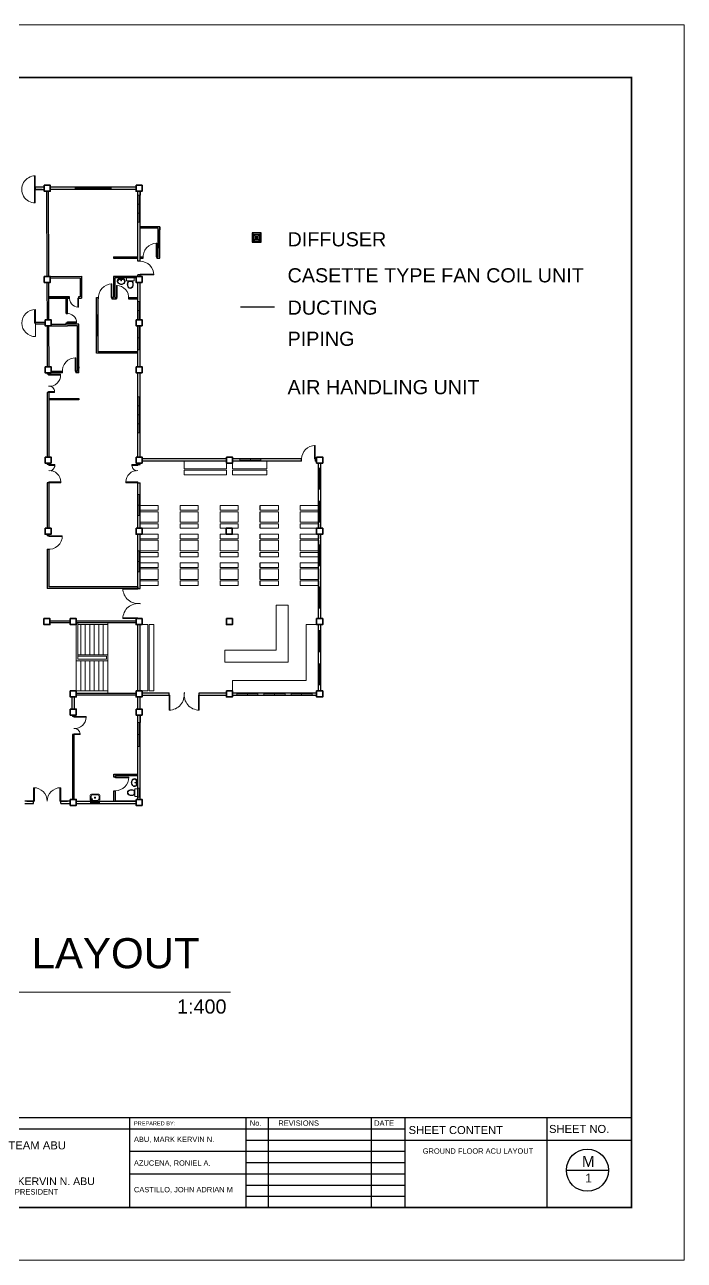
# Model space of a CAD drawing. Header units: millimetres. Extents: x 63005 to 126950, y 36019 to 74749.
# Drawn here: x 63195.1 to 63238.9, y 36840.8 to 36922.8 of the extents above; entities that cross this region are included whole.
import ezdxf

# ---------------------------------------------------------------- set-up
doc = ezdxf.new("R2010")
doc.units = ezdxf.units.MM
doc.header["$LTSCALE"] = 0.04
doc.layers.add('.1', color=1, linetype='Continuous', lineweight=5)
doc.layers.add('WALL', color=4, linetype='Continuous', lineweight=30)
for name, color, linetype in [('ahu line', 150, 'Continuous'), ('diffuser', 7, 'Continuous'), ('Legends', 7, 'Continuous'), ('SHEET', 3, 'Continuous'), ('text', 7, 'Continuous')]:
    doc.layers.add(name, color=color, linetype=linetype)
doc.layers.get('Legends').off()
doc.styles.add('arial', font='arial.ttf')
doc.styles.get("Standard").update_dxf_attribs({"font": 'arial.ttf', "width": 0.8})

# ---------------------------------------------------------------- blocks, each defined once
blk = doc.blocks.new('AC-S-12')
at = {"layer": 'diffuser', "color": 30}
for p, q in [((-0.15, 0.15), (0.15, -0.15)), ((0.15, 0.15), (-0.15, -0.15)), ((-0.15, 0.15), (-0.15, -0.15)), ((0.15, 0.15), (-0.15, 0.15)), ((-0.1, 0.1), (-0.1, -0.1)), ((0.1, 0.1), (-0.1, 0.1)), ((-0.05, 0.05), (-0.05, -0.05)), ((0.05, 0.05), (-0.05, 0.05)), ((0.05, -0.05), (0.05, 0.05)), ((0.1, -0.1), (0.1, 0.1)), ((0.15, -0.15), (0.15, 0.15)), ((-0.15, -0.15), (0.15, -0.15)), ((-0.1, -0.1), (0.1, -0.1)), ((-0.05, -0.05), (0.05, -0.05))]:
    blk.add_line(p, q, dxfattribs=at)
for points in [[(-0.358, 0.358, 0, 0.0447, 0), (-0.295, 0.295, 0, 0, 0), (-0.15, 0.15, 0, 0, 0)], [(0.358, 0.358, 0, 0.0447, 0), (0.295, 0.295, 0, 0, 0), (0.15, 0.15, 0, 0, 0)], [(-0.358, -0.358, 0, 0.0447, 0), (-0.295, -0.295, 0, 0, 0), (-0.15, -0.15, 0, 0, 0)], [(0.358, -0.358, 0, 0.0447, 0), (0.295, -0.295, 0, 0, 0), (0.15, -0.15, 0, 0, 0)]]:
    blk.add_lwpolyline(points, format="xyseb", dxfattribs=at)
blk = doc.blocks.new('fcu')
at = {"layer": 'diffuser', "xscale": 2.052644456280903, "yscale": 2.052644456280903, "zscale": 2.052644456280903}
blk.add_blockref('AC-S-12', (0, 0), dxfattribs=at)

msp = doc.modelspace()

# ---------------------------------------------------------------- linework, layer by layer
at = {"layer": '.1', "color": 0}
for p, q in [((63238.917, 36922.803), (63123.208, 36922.803)), ((63238.917, 36840.755), (63238.917, 36922.803)), ((63123.208, 36840.755), (63238.917, 36840.755))]:
    msp.add_line(p, q, dxfattribs=at)
at = {"color": 8, "lineweight": 13}
for p, q in [((63195.792, 36912.766), (63195.742, 36912.766)), ((63195.742, 36912.766), (63195.743, 36911.866)), ((63195.792, 36911.866), (63195.792, 36912.766)), ((63195.743, 36910.966), (63195.743, 36911.866)), ((63195.743, 36911.866), (63195.793, 36911.866)), ((63195.743, 36911.866), (63195.792, 36911.866)), ((63195.792, 36911.916), (63195.792, 36911.816)), ((63195.792, 36911.816), (63195.792, 36910.966)), ((63195.793, 36911.866), (63195.793, 36910.966)), ((63195.793, 36910.966), (63195.743, 36910.966)), ((63203.862, 36908.291), (63203.812, 36908.291)), ((63203.812, 36908.291), (63203.812, 36907.391)), ((63203.862, 36907.391), (63203.862, 36908.291)), ((63203.662, 36906.241), (63202.762, 36906.241)), ((63202.762, 36906.191), (63203.662, 36906.191)), ((63203.662, 36906.191), (63203.662, 36906.241)), ((63200.887, 36905.591), (63200.837, 36905.591)), ((63200.837, 36905.591), (63200.837, 36904.691)), ((63200.887, 36904.691), (63200.887, 36905.591)), ((63201.187, 36904.691), (63201.187, 36905.491)), ((63201.187, 36905.491), (63201.237, 36905.491)), ((63201.237, 36905.491), (63201.237, 36904.691)), ((63198.662, 36904.641), (63198.612, 36904.641)), ((63198.612, 36904.041), (63198.612, 36904.641)), ((63198.662, 36904.641), (63198.662, 36904.041)), ((63201.237, 36904.691), (63201.187, 36904.691)), ((63195.749, 36902.991), (63195.749, 36903.891)), ((63195.799, 36903.891), (63195.799, 36902.991)), ((63198.662, 36904.041), (63198.612, 36904.041)), ((63195.799, 36902.991), (63195.749, 36902.991)), ((63195.799, 36902.941), (63195.799, 36903.041)), ((63195.799, 36902.991), (63195.799, 36902.091)), ((63198.537, 36903.066), (63197.937, 36903.066)), ((63197.937, 36903.016), (63198.537, 36903.016)), ((63198.537, 36903.016), (63198.537, 36903.066)), ((63198.487, 36900.691), (63198.437, 36900.691)), ((63198.437, 36900.691), (63198.437, 36899.791)), ((63198.487, 36899.791), (63198.487, 36900.691)), ((63198.487, 36899.791), (63198.437, 36899.791)), ((63196.687, 36898.792), (63196.687, 36898.79)), ((63214.387, 36894.866), (63214.337, 36894.866)), ((63214.337, 36894.866), (63214.337, 36893.966)), ((63214.387, 36893.966), (63214.387, 36894.866)), ((63196.687, 36888.867), (63197.587, 36888.867)), ((63197.587, 36888.817), (63196.687, 36888.817)), ((63197.587, 36888.867), (63197.587, 36888.817)), ((63204.687, 36878.29), (63204.687, 36877.29)), ((63204.737, 36877.29), (63204.737, 36878.29)), ((63206.637, 36877.29), (63206.637, 36878.29)), ((63206.687, 36878.29), (63206.687, 36877.29)), ((63204.687, 36877.29), (63204.737, 36877.29)), ((63206.687, 36877.29), (63206.637, 36877.29)), ((63201.112, 36872.838), (63202.012, 36872.838)), ((63202.012, 36872.788), (63201.112, 36872.788)), ((63202.012, 36872.838), (63202.012, 36872.788)), ((63195.681, 36871.238), (63195.681, 36872.138)), ((63195.681, 36872.138), (63195.731, 36872.138)), ((63195.731, 36872.138), (63195.731, 36871.238)), ((63197.481, 36872.138), (63197.431, 36872.138)), ((63197.431, 36872.138), (63197.431, 36871.238)), ((63197.481, 36871.238), (63197.481, 36872.138)), ((63195.731, 36871.238), (63195.681, 36871.238)), ((63197.481, 36871.238), (63197.431, 36871.238))]:
    msp.add_line(p, q, dxfattribs=at)
at = {"color": 8, "lineweight": 25}
for p, q in [((63195.743, 36911.866), (63196.387, 36911.866)), ((63196.243, 36912.016), (63195.793, 36912.016)), ((63196.387, 36912.016), (63195.793, 36912.016)), ((63195.793, 36912.016), (63195.793, 36911.866)), ((63196.243, 36911.866), (63195.793, 36911.866)), ((63196.537, 36911.741), (63196.561, 36906.091)), ((63196.637, 36911.741), (63196.661, 36906.091)), ((63202.487, 36912.016), (63196.787, 36912.016)), ((63202.487, 36911.866), (63196.787, 36911.866)), ((63202.612, 36907.091), (63202.612, 36911.741)), ((63202.762, 36907.091), (63202.762, 36911.741)), ((63202.762, 36911.741), (63202.762, 36911.491)), ((63204.062, 36909.391), (63202.762, 36909.391)), ((63203.962, 36909.291), (63202.762, 36909.291)), ((63203.962, 36907.391), (63203.962, 36909.291)), ((63204.062, 36907.291), (63204.062, 36909.391)), ((63200.987, 36907.391), (63202.612, 36907.391)), ((63200.987, 36907.391), (63200.987, 36907.291)), ((63200.987, 36907.291), (63202.612, 36907.291)), ((63202.762, 36907.091), (63202.612, 36907.091)), ((63202.762, 36907.391), (63202.962, 36907.391)), ((63202.762, 36907.291), (63202.967, 36907.291)), ((63202.962, 36907.291), (63202.962, 36907.391)), ((63203.812, 36907.391), (63203.962, 36907.391)), ((63203.962, 36907.391), (63203.862, 36907.391)), ((63203.862, 36907.391), (63203.862, 36907.291)), ((63203.862, 36907.291), (63204.062, 36907.291)), ((63196.661, 36906.091), (63198.862, 36906.099)), ((63196.787, 36905.991), (63198.762, 36906)), ((63198.762, 36906), (63198.762, 36904.741)), ((63198.862, 36906.099), (63198.862, 36904.641)), ((63202.487, 36906.091), (63200.987, 36906.091)), ((63200.987, 36906.091), (63200.987, 36904.691)), ((63202.487, 36905.991), (63201.087, 36905.991)), ((63201.087, 36905.991), (63201.087, 36904.691)), ((63202.612, 36906.091), (63202.612, 36906.191)), ((63202.762, 36906.191), (63202.612, 36906.191)), ((63202.762, 36906.091), (63202.762, 36906.241)), ((63196.563, 36905.691), (63196.573, 36903.216)), ((63196.663, 36905.691), (63196.673, 36903.216)), ((63196.663, 36905.691), (63196.667, 36904.741)), ((63202.612, 36903.216), (63202.612, 36905.691)), ((63202.762, 36903.216), (63202.762, 36905.691)), ((63196.667, 36904.741), (63198.07, 36904.741)), ((63198.07, 36904.741), (63196.667, 36904.741)), ((63196.667, 36904.641), (63198.062, 36904.641)), ((63197.837, 36903.616), (63197.837, 36904.641)), ((63197.937, 36903.616), (63197.937, 36904.641)), ((63198.062, 36904.641), (63198.062, 36904.741)), ((63198.612, 36904.641), (63198.862, 36904.641)), ((63198.762, 36904.741), (63198.662, 36904.741)), ((63198.762, 36904.741), (63198.662, 36904.741)), ((63198.662, 36904.741), (63198.662, 36904.641)), ((63199.862, 36900.991), (63199.862, 36904.691)), ((63199.862, 36904.691), (63199.987, 36904.691)), ((63199.962, 36901.091), (63199.962, 36904.591)), ((63199.962, 36904.591), (63199.992, 36904.591)), ((63199.962, 36904.591), (63199.992, 36904.591)), ((63199.987, 36904.591), (63199.987, 36904.691)), ((63200.987, 36904.691), (63200.887, 36904.691)), ((63200.887, 36904.691), (63200.887, 36904.591)), ((63200.887, 36904.591), (63201.187, 36904.591)), ((63201.087, 36904.691), (63201.187, 36904.691)), ((63201.187, 36904.691), (63201.187, 36904.591)), ((63201.981, 36904.591), (63202.612, 36904.591)), ((63201.987, 36904.691), (63202.612, 36904.691)), ((63197.837, 36903.616), (63197.937, 36903.616)), ((63195.799, 36903.041), (63196.437, 36903.041)), ((63195.799, 36902.941), (63196.437, 36902.941)), ((63196.575, 36902.816), (63196.587, 36900.091)), ((63196.675, 36902.816), (63196.676, 36902.666)), ((63196.675, 36902.816), (63196.687, 36900.091)), ((63196.837, 36902.916), (63197.837, 36902.916)), ((63196.837, 36902.816), (63197.937, 36902.816)), ((63197.837, 36902.916), (63197.837, 36903.016)), ((63197.837, 36902.916), (63197.837, 36903.016)), ((63197.837, 36903.016), (63197.937, 36903.016)), ((63197.937, 36902.916), (63197.837, 36902.916)), ((63197.937, 36902.916), (63197.937, 36903.066)), ((63198.687, 36902.916), (63197.937, 36902.916)), ((63198.587, 36902.816), (63197.937, 36902.816)), ((63198.587, 36899.791), (63198.587, 36902.816)), ((63198.687, 36899.691), (63198.687, 36902.916)), ((63202.612, 36900.091), (63202.612, 36902.816)), ((63202.762, 36900.091), (63202.762, 36902.816)), ((63202.612, 36901.091), (63199.962, 36901.091)), ((63202.612, 36900.991), (63199.862, 36900.991)), ((63202.612, 36900.091), (63202.612, 36901.041)), ((63196.587, 36899.691), (63196.587, 36899.591)), ((63196.687, 36899.591), (63196.587, 36899.591)), ((63196.687, 36899.691), (63196.687, 36899.591)), ((63196.837, 36899.791), (63197.587, 36899.791)), ((63197.592, 36899.691), (63196.837, 36899.691)), ((63197.587, 36899.791), (63197.587, 36899.691)), ((63198.587, 36899.791), (63198.487, 36899.791)), ((63198.487, 36899.791), (63198.487, 36899.691)), ((63198.687, 36899.691), (63198.487, 36899.691)), ((63202.612, 36894.091), (63202.612, 36899.691)), ((63202.612, 36899.541), (63202.612, 36899.691)), ((63202.762, 36894.091), (63202.762, 36899.691)), ((63202.762, 36899.591), (63202.762, 36899.691)), ((63196.587, 36898.391), (63196.587, 36894.091)), ((63196.687, 36898.391), (63196.587, 36898.391)), ((63196.687, 36898.391), (63196.687, 36894.091)), ((63196.687, 36897.991), (63198.687, 36897.991)), ((63198.687, 36897.891), (63196.687, 36897.891)), ((63198.687, 36897.991), (63198.687, 36897.891)), ((63196.587, 36893.691), (63196.587, 36893.591)), ((63196.687, 36893.691), (63196.687, 36893.541)), ((63196.687, 36893.691), (63196.687, 36893.591)), ((63202.612, 36893.541), (63202.612, 36893.691)), ((63202.762, 36893.591), (63202.762, 36893.691)), ((63208.487, 36893.966), (63202.887, 36893.966)), ((63208.487, 36893.816), (63202.887, 36893.816)), ((63213.487, 36893.966), (63208.887, 36893.966)), ((63213.487, 36893.816), (63208.887, 36893.816)), ((63213.487, 36893.816), (63213.487, 36893.966)), ((63214.487, 36893.966), (63214.387, 36893.966)), ((63214.387, 36893.966), (63214.387, 36893.816)), ((63214.487, 36893.816), (63214.387, 36893.816)), ((63214.612, 36889.366), (63214.612, 36893.691)), ((63214.762, 36889.366), (63214.762, 36893.691)), ((63196.687, 36893.591), (63196.587, 36893.591)), ((63202.612, 36893.591), (63202.762, 36893.591)), ((63196.587, 36892.391), (63196.587, 36889.367)), ((63196.687, 36892.391), (63196.587, 36892.391)), ((63196.687, 36892.441), (63196.687, 36889.367)), ((63202.612, 36889.366), (63202.612, 36892.441)), ((63202.612, 36892.391), (63202.762, 36892.391)), ((63202.762, 36889.366), (63202.762, 36892.391)), ((63196.587, 36888.967), (63196.587, 36888.867)), ((63196.687, 36888.867), (63196.587, 36888.867)), ((63196.687, 36888.967), (63196.687, 36888.867)), ((63202.612, 36885.365), (63202.612, 36888.966)), ((63202.762, 36885.365), (63202.762, 36888.966)), ((63214.612, 36883.365), (63214.612, 36888.966)), ((63214.762, 36883.365), (63214.762, 36888.966)), ((63196.587, 36887.973), (63196.587, 36885.365)), ((63196.587, 36887.967), (63196.687, 36887.967)), ((63196.687, 36887.967), (63196.687, 36885.465)), ((63202.612, 36885.465), (63196.687, 36885.465)), ((63202.612, 36885.365), (63196.687, 36885.365)), ((63202.612, 36885.365), (63202.762, 36885.365)), ((63196.762, 36883.215), (63198.112, 36883.215)), ((63196.762, 36883.115), (63198.112, 36883.115)), ((63198.512, 36883.215), (63202.487, 36883.215)), ((63198.512, 36883.115), (63202.487, 36883.115)), ((63202.612, 36878.565), (63202.612, 36882.965)), ((63202.762, 36878.565), (63202.762, 36882.965)), ((63214.612, 36878.565), (63214.612, 36882.965)), ((63214.762, 36878.565), (63214.762, 36882.965)), ((63198.237, 36877.363), (63198.237, 36878.165)), ((63198.387, 36877.363), (63198.387, 36878.165)), ((63198.512, 36878.415), (63202.487, 36878.415)), ((63198.512, 36878.315), (63202.487, 36878.315)), ((63202.612, 36877.363), (63202.612, 36878.165)), ((63202.762, 36877.363), (63202.762, 36878.165)), ((63202.887, 36878.44), (63204.687, 36878.44)), ((63202.887, 36878.29), (63204.737, 36878.29)), ((63204.687, 36878.29), (63204.687, 36878.44)), ((63206.637, 36878.29), (63208.487, 36878.29)), ((63206.687, 36878.44), (63208.487, 36878.44)), ((63206.687, 36878.29), (63206.687, 36878.44)), ((63208.887, 36878.44), (63214.487, 36878.44)), ((63208.887, 36878.29), (63214.487, 36878.29)), ((63198.262, 36876.963), (63198.262, 36876.863)), ((63198.362, 36876.863), (63198.262, 36876.863)), ((63198.362, 36876.963), (63198.362, 36876.813)), ((63198.362, 36876.963), (63198.362, 36876.863)), ((63202.612, 36871.363), (63202.612, 36876.963)), ((63202.762, 36871.363), (63202.762, 36876.963)), ((63202.762, 36876.963), (63202.762, 36876.463)), ((63198.262, 36875.663), (63198.262, 36871.363)), ((63198.362, 36875.663), (63198.262, 36875.663)), ((63198.362, 36875.713), (63198.362, 36871.363)), ((63201.012, 36872.838), (63201.012, 36873.038)), ((63201.012, 36873.038), (63202.612, 36873.038)), ((63201.112, 36872.838), (63201.012, 36872.838)), ((63201.112, 36872.788), (63201.112, 36872.938)), ((63201.112, 36872.938), (63202.612, 36872.938)), ((63201.112, 36872.938), (63201.112, 36872.838)), ((63201.012, 36871.238), (63201.012, 36871.938)), ((63201.012, 36871.938), (63201.112, 36871.938)), ((63201.112, 36871.238), (63201.112, 36871.938)), ((63195.731, 36871.238), (63195.087, 36871.238)), ((63195.087, 36871.088), (63195.681, 36871.088)), ((63195.231, 36871.238), (63195.681, 36871.238)), ((63195.231, 36871.088), (63195.681, 36871.088)), ((63195.681, 36871.088), (63195.681, 36871.238)), ((63198.112, 36871.238), (63197.431, 36871.238)), ((63197.481, 36871.238), (63197.931, 36871.238)), ((63197.481, 36871.088), (63197.481, 36871.238)), ((63197.481, 36871.088), (63197.931, 36871.088)), ((63197.481, 36871.088), (63198.112, 36871.088)), ((63198.512, 36871.238), (63202.487, 36871.238)), ((63198.512, 36871.088), (63202.487, 36871.088)), ((63202.487, 36871.238), (63201.112, 36871.238))]:
    msp.add_line(p, q, dxfattribs=at)
at = {"color": 8, "lineweight": 9}
for p, q in [((63199.637, 36912.016), (63198.437, 36912.016)), ((63198.437, 36912.016), (63198.437, 36911.866)), ((63200.837, 36911.941), (63198.437, 36911.941)), ((63199.037, 36912.016), (63199.037, 36911.866)), ((63199.637, 36912.016), (63199.637, 36911.866)), ((63199.637, 36911.866), (63200.837, 36911.866)), ((63200.237, 36911.866), (63200.237, 36912.016)), ((63200.837, 36911.866), (63200.837, 36912.016)), ((63202.762, 36911.491), (63202.612, 36911.491)), ((63202.612, 36911.491), (63202.612, 36910.891)), ((63202.687, 36909.691), (63202.687, 36911.491)), ((63202.612, 36910.891), (63202.762, 36910.891)), ((63202.762, 36910.291), (63202.612, 36910.291)), ((63202.612, 36910.291), (63202.612, 36909.691)), ((63202.762, 36910.891), (63202.762, 36910.291)), ((63202.612, 36909.691), (63202.762, 36909.691)), ((63204.062, 36909.191), (63203.962, 36909.191)), ((63203.962, 36909.191), (63203.962, 36907.991)), ((63203.962, 36908.591), (63204.062, 36908.591)), ((63204.012, 36909.191), (63204.012, 36907.991)), ((63203.962, 36907.991), (63204.062, 36907.991)), ((63201.852, 36905.991), (63201.852, 36905.791)), ((63202.352, 36905.991), (63201.852, 36905.991)), ((63202.352, 36905.791), (63202.352, 36905.991)), ((63201.487, 36905.793), (63201.474, 36905.915)), ((63201.516, 36905.793), (63201.53, 36905.915)), ((63201.852, 36905.791), (63202.352, 36905.791)), ((63202.011, 36905.741), (63202.192, 36905.741)), ((63202.762, 36904.416), (63202.612, 36904.416)), ((63202.687, 36904.416), (63202.687, 36903.216)), ((63202.762, 36903.216), (63202.762, 36904.416)), ((63199.862, 36902.841), (63199.862, 36903.541)), ((63199.862, 36903.541), (63199.962, 36903.541)), ((63199.912, 36903.541), (63199.912, 36902.141)), ((63199.962, 36903.541), (63199.962, 36902.141)), ((63202.762, 36903.816), (63202.612, 36903.816)), ((63199.862, 36902.841), (63199.962, 36902.841)), ((63202.687, 36902.816), (63202.687, 36901.216)), ((63202.762, 36902.816), (63202.762, 36901.216)), ((63199.962, 36902.141), (63199.862, 36902.141)), ((63202.762, 36902.016), (63202.612, 36902.016)), ((63200.587, 36900.991), (63200.587, 36901.091)), ((63201.287, 36901.091), (63201.987, 36901.091)), ((63201.287, 36901.091), (63201.287, 36900.991)), ((63201.987, 36901.091), (63201.987, 36900.991)), ((63202.762, 36901.216), (63202.612, 36901.216)), ((63201.987, 36901.041), (63200.587, 36901.041)), ((63201.987, 36900.991), (63200.587, 36900.991)), ((63202.612, 36896.891), (63202.612, 36898.091)), ((63202.612, 36898.091), (63202.762, 36898.091)), ((63202.687, 36898.091), (63202.687, 36895.691)), ((63202.612, 36897.491), (63202.762, 36897.491)), ((63202.762, 36896.891), (63202.612, 36896.891)), ((63202.762, 36896.291), (63202.612, 36896.291)), ((63202.762, 36896.891), (63202.762, 36895.691)), ((63202.762, 36895.691), (63202.612, 36895.691)), ((63205.687, 36893.816), (63205.687, 36893.316)), ((63208.487, 36893.316), (63208.487, 36893.691)), ((63208.887, 36893.816), (63208.887, 36893.316)), ((63209.387, 36893.966), (63209.387, 36893.816)), ((63209.387, 36893.891), (63210.787, 36893.891)), ((63209.387, 36893.816), (63210.787, 36893.816)), ((63210.087, 36893.816), (63210.087, 36893.966)), ((63210.787, 36893.816), (63210.787, 36893.966)), ((63211.187, 36893.316), (63211.187, 36893.816)), ((63205.687, 36893.316), (63208.487, 36893.316)), ((63205.687, 36893.216), (63208.487, 36893.216)), ((63205.687, 36893.216), (63205.687, 36892.916)), ((63205.687, 36892.916), (63208.487, 36892.916)), ((63208.487, 36893.216), (63208.487, 36892.916)), ((63208.887, 36893.316), (63211.187, 36893.316)), ((63208.887, 36893.216), (63211.187, 36893.216)), ((63208.887, 36893.216), (63208.887, 36892.916)), ((63208.887, 36892.916), (63211.187, 36892.916)), ((63211.187, 36893.216), (63211.187, 36892.916)), ((63214.762, 36893.366), (63214.612, 36893.366)), ((63214.687, 36891.966), (63214.687, 36893.366)), ((63214.612, 36892.666), (63214.762, 36892.666)), ((63202.762, 36891.603), (63202.612, 36891.603)), ((63202.687, 36890.203), (63202.687, 36891.603)), ((63214.612, 36891.966), (63214.762, 36891.966)), ((63202.612, 36890.903), (63202.762, 36890.903)), ((63203.962, 36890.866), (63202.762, 36890.866)), ((63202.762, 36890.866), (63202.762, 36890.566)), ((63202.762, 36890.566), (63203.962, 36890.566)), ((63203.962, 36890.466), (63202.762, 36890.466)), ((63202.762, 36890.466), (63202.762, 36889.766)), ((63203.962, 36890.566), (63203.962, 36890.866)), ((63203.962, 36889.766), (63203.962, 36890.466)), ((63206.622, 36890.866), (63205.422, 36890.866)), ((63205.422, 36890.866), (63205.422, 36890.566)), ((63205.422, 36890.566), (63206.622, 36890.566)), ((63206.622, 36890.466), (63205.422, 36890.466)), ((63205.422, 36890.466), (63205.422, 36889.766)), ((63206.622, 36890.566), (63206.622, 36890.866)), ((63206.622, 36889.766), (63206.622, 36890.466)), ((63209.282, 36890.866), (63208.082, 36890.866)), ((63208.082, 36890.866), (63208.082, 36890.566)), ((63208.082, 36890.566), (63209.282, 36890.566)), ((63209.282, 36890.466), (63208.082, 36890.466)), ((63208.082, 36890.466), (63208.082, 36889.766)), ((63209.282, 36890.566), (63209.282, 36890.866)), ((63209.282, 36889.766), (63209.282, 36890.466)), ((63210.742, 36890.866), (63211.942, 36890.866)), ((63211.942, 36890.566), (63210.742, 36890.566)), ((63210.742, 36890.466), (63211.942, 36890.466)), ((63211.942, 36890.866), (63211.942, 36890.566)), ((63211.942, 36890.466), (63211.942, 36889.766)), ((63213.402, 36890.566), (63213.402, 36890.866)), ((63213.402, 36890.866), (63214.602, 36890.866)), ((63214.602, 36890.566), (63213.402, 36890.566)), ((63213.402, 36890.466), (63214.602, 36890.466)), ((63213.402, 36889.766), (63213.402, 36890.466)), ((63214.602, 36890.866), (63214.602, 36890.566)), ((63214.602, 36890.466), (63214.602, 36889.766)), ((63214.612, 36891.166), (63214.762, 36891.166)), ((63214.612, 36890.466), (63214.762, 36890.466)), ((63214.687, 36891.166), (63214.687, 36889.766)), ((63202.612, 36890.203), (63202.762, 36890.203)), ((63202.762, 36889.766), (63203.962, 36889.766)), ((63203.962, 36889.666), (63202.762, 36889.666)), ((63202.762, 36889.666), (63202.762, 36889.366)), ((63203.962, 36889.366), (63203.962, 36889.666)), ((63205.422, 36889.766), (63206.622, 36889.766)), ((63206.622, 36889.666), (63205.422, 36889.666)), ((63205.422, 36889.666), (63205.422, 36889.366)), ((63206.622, 36889.366), (63206.622, 36889.666)), ((63208.082, 36889.766), (63209.282, 36889.766)), ((63209.282, 36889.666), (63208.082, 36889.666)), ((63208.082, 36889.666), (63208.082, 36889.366)), ((63209.282, 36889.366), (63209.282, 36889.666)), ((63211.942, 36889.766), (63210.742, 36889.766)), ((63210.742, 36889.666), (63211.942, 36889.666)), ((63211.942, 36889.666), (63211.942, 36889.366)), ((63214.602, 36889.766), (63213.402, 36889.766)), ((63213.402, 36889.366), (63213.402, 36889.666)), ((63213.402, 36889.666), (63214.602, 36889.666)), ((63214.762, 36889.766), (63214.612, 36889.766)), ((63202.762, 36889.366), (63203.962, 36889.366)), ((63203.962, 36888.966), (63202.762, 36888.966)), ((63202.762, 36888.966), (63202.762, 36888.666)), ((63203.962, 36888.666), (63203.962, 36888.966)), ((63205.422, 36889.366), (63206.622, 36889.366)), ((63206.622, 36888.966), (63205.422, 36888.966)), ((63205.422, 36888.966), (63205.422, 36888.666)), ((63206.622, 36888.666), (63206.622, 36888.966)), ((63208.082, 36889.366), (63209.282, 36889.366)), ((63209.282, 36888.966), (63208.082, 36888.966)), ((63208.082, 36888.966), (63208.082, 36888.666)), ((63209.282, 36888.666), (63209.282, 36888.966)), ((63211.942, 36889.366), (63210.742, 36889.366)), ((63210.742, 36888.966), (63211.942, 36888.966)), ((63211.942, 36888.966), (63211.942, 36888.666)), ((63214.602, 36889.366), (63213.402, 36889.366)), ((63213.402, 36888.666), (63213.402, 36888.966)), ((63213.402, 36888.966), (63214.602, 36888.966)), ((63202.762, 36888.666), (63203.962, 36888.666)), ((63203.962, 36888.566), (63202.762, 36888.566)), ((63202.762, 36888.566), (63202.762, 36887.866)), ((63203.962, 36887.866), (63203.962, 36888.566)), ((63205.422, 36888.666), (63206.622, 36888.666)), ((63206.622, 36888.566), (63205.422, 36888.566)), ((63205.422, 36888.566), (63205.422, 36887.866)), ((63206.622, 36887.866), (63206.622, 36888.566)), ((63208.082, 36888.666), (63209.282, 36888.666)), ((63209.282, 36888.566), (63208.082, 36888.566)), ((63208.082, 36888.566), (63208.082, 36887.866)), ((63209.282, 36887.866), (63209.282, 36888.566)), ((63211.942, 36888.666), (63210.742, 36888.666)), ((63210.742, 36888.566), (63211.942, 36888.566)), ((63211.942, 36888.566), (63211.942, 36887.866)), ((63214.602, 36888.666), (63213.402, 36888.666)), ((63213.402, 36888.566), (63214.602, 36888.566)), ((63213.402, 36887.866), (63213.402, 36888.566)), ((63214.762, 36888.266), (63214.612, 36888.266)), ((63214.687, 36886.866), (63214.687, 36888.266)), ((63202.762, 36887.865), (63202.612, 36887.865)), ((63202.612, 36887.165), (63202.762, 36887.165)), ((63202.687, 36886.465), (63202.687, 36887.865)), ((63202.762, 36887.866), (63203.962, 36887.866)), ((63203.962, 36887.766), (63202.762, 36887.766)), ((63202.762, 36887.766), (63202.762, 36887.466)), ((63202.762, 36887.466), (63203.962, 36887.466)), ((63203.962, 36887.466), (63203.962, 36887.766)), ((63205.422, 36887.866), (63206.622, 36887.866)), ((63206.622, 36887.766), (63205.422, 36887.766)), ((63205.422, 36887.766), (63205.422, 36887.466)), ((63205.422, 36887.466), (63206.622, 36887.466)), ((63206.622, 36887.466), (63206.622, 36887.766)), ((63208.082, 36887.866), (63209.282, 36887.866)), ((63209.282, 36887.766), (63208.082, 36887.766)), ((63208.082, 36887.766), (63208.082, 36887.466)), ((63208.082, 36887.466), (63209.282, 36887.466)), ((63209.282, 36887.466), (63209.282, 36887.766)), ((63211.942, 36887.866), (63210.742, 36887.866)), ((63210.742, 36887.766), (63211.942, 36887.766)), ((63211.942, 36887.466), (63210.742, 36887.466)), ((63211.942, 36887.766), (63211.942, 36887.466)), ((63214.602, 36887.866), (63213.402, 36887.866)), ((63213.402, 36887.466), (63213.402, 36887.766)), ((63213.402, 36887.766), (63214.602, 36887.766)), ((63214.602, 36887.466), (63213.402, 36887.466)), ((63214.602, 36887.766), (63214.602, 36887.466)), ((63214.612, 36887.566), (63214.762, 36887.566)), ((63202.612, 36886.465), (63202.762, 36886.465)), ((63203.962, 36887.066), (63202.762, 36887.066)), ((63202.762, 36887.066), (63202.762, 36886.766)), ((63202.762, 36886.766), (63203.962, 36886.766)), ((63203.962, 36886.666), (63202.762, 36886.666)), ((63202.762, 36886.666), (63202.762, 36885.966)), ((63203.962, 36886.766), (63203.962, 36887.066)), ((63203.962, 36885.966), (63203.962, 36886.666)), ((63206.622, 36887.066), (63205.422, 36887.066)), ((63205.422, 36887.066), (63205.422, 36886.766)), ((63205.422, 36886.766), (63206.622, 36886.766)), ((63206.622, 36886.666), (63205.422, 36886.666)), ((63205.422, 36886.666), (63205.422, 36885.966)), ((63206.622, 36886.766), (63206.622, 36887.066)), ((63206.622, 36885.966), (63206.622, 36886.666)), ((63209.282, 36887.066), (63208.082, 36887.066)), ((63208.082, 36887.066), (63208.082, 36886.766)), ((63208.082, 36886.766), (63209.282, 36886.766)), ((63209.282, 36886.666), (63208.082, 36886.666)), ((63208.082, 36886.666), (63208.082, 36885.966)), ((63209.282, 36886.766), (63209.282, 36887.066)), ((63209.282, 36885.966), (63209.282, 36886.666)), ((63210.742, 36887.066), (63211.942, 36887.066)), ((63211.942, 36886.766), (63210.742, 36886.766)), ((63210.742, 36886.666), (63211.942, 36886.666)), ((63211.942, 36887.066), (63211.942, 36886.766)), ((63211.942, 36886.666), (63211.942, 36885.966)), ((63213.402, 36886.766), (63213.402, 36887.066)), ((63213.402, 36887.066), (63214.602, 36887.066)), ((63214.602, 36886.766), (63213.402, 36886.766)), ((63213.402, 36886.666), (63214.602, 36886.666)), ((63213.402, 36885.966), (63213.402, 36886.666)), ((63214.602, 36887.066), (63214.602, 36886.766)), ((63214.612, 36886.866), (63214.762, 36886.866)), ((63202.762, 36885.966), (63203.962, 36885.966)), ((63203.962, 36885.866), (63202.762, 36885.866)), ((63202.762, 36885.866), (63202.762, 36885.566)), ((63202.762, 36885.566), (63203.962, 36885.566)), ((63203.962, 36885.566), (63203.962, 36885.866)), ((63205.422, 36885.966), (63206.622, 36885.966)), ((63206.622, 36885.866), (63205.422, 36885.866)), ((63205.422, 36885.866), (63205.422, 36885.566)), ((63205.422, 36885.566), (63206.622, 36885.566)), ((63206.622, 36885.566), (63206.622, 36885.866)), ((63208.082, 36885.966), (63209.282, 36885.966)), ((63209.282, 36885.866), (63208.082, 36885.866)), ((63208.082, 36885.866), (63208.082, 36885.566)), ((63208.082, 36885.566), (63209.282, 36885.566)), ((63209.282, 36885.566), (63209.282, 36885.866)), ((63211.942, 36885.966), (63210.742, 36885.966)), ((63210.742, 36885.866), (63211.942, 36885.866)), ((63211.942, 36885.566), (63210.742, 36885.566)), ((63211.942, 36885.866), (63211.942, 36885.566)), ((63214.602, 36885.966), (63213.402, 36885.966)), ((63213.402, 36885.566), (63213.402, 36885.866)), ((63213.402, 36885.866), (63214.602, 36885.866)), ((63214.602, 36885.566), (63213.402, 36885.566)), ((63214.612, 36885.465), (63214.762, 36885.465)), ((63214.687, 36885.465), (63214.687, 36884.065)), ((63214.612, 36884.765), (63214.762, 36884.765)), ((63211.787, 36881.265), (63211.787, 36884.265)), ((63211.787, 36884.265), (63212.587, 36884.265)), ((63212.587, 36884.265), (63212.587, 36880.465)), ((63214.762, 36884.065), (63214.612, 36884.065)), ((63198.612, 36882.965), (63198.612, 36883.065)), ((63200.612, 36883.09), (63200.612, 36882.965)), ((63198.512, 36880.565), (63198.512, 36882.965)), ((63198.612, 36880.665), (63198.612, 36882.965)), ((63200.612, 36882.965), (63198.612, 36882.965)), ((63198.812, 36882.965), (63198.812, 36880.965)), ((63199.112, 36882.965), (63199.112, 36880.965)), ((63199.412, 36882.965), (63199.412, 36880.965)), ((63199.712, 36882.965), (63199.712, 36880.965)), ((63200.012, 36882.965), (63200.012, 36880.965)), ((63200.312, 36882.965), (63200.312, 36880.965)), ((63200.612, 36882.965), (63200.612, 36880.965)), ((63203.262, 36882.965), (63202.887, 36882.965)), ((63203.262, 36878.565), (63203.262, 36882.965)), ((63203.362, 36878.565), (63203.362, 36882.965)), ((63203.362, 36882.965), (63203.662, 36882.965)), ((63203.662, 36882.965), (63203.662, 36878.565)), ((63214.487, 36882.965), (63213.787, 36882.965)), ((63213.787, 36882.965), (63213.787, 36879.265)), ((63214.762, 36882.565), (63214.612, 36882.565)), ((63214.687, 36881.165), (63214.687, 36882.565)), ((63214.612, 36881.865), (63214.762, 36881.865)), ((63200.312, 36880.565), (63198.512, 36880.565)), ((63198.512, 36880.565), (63198.512, 36878.565)), ((63200.312, 36880.965), (63198.612, 36880.965)), ((63200.312, 36880.865), (63198.612, 36880.865)), ((63200.312, 36880.665), (63198.612, 36880.665)), ((63198.812, 36880.565), (63198.812, 36878.565)), ((63199.112, 36880.565), (63199.112, 36878.565)), ((63199.412, 36880.565), (63199.412, 36878.565)), ((63199.712, 36880.565), (63199.712, 36878.565)), ((63200.012, 36880.565), (63200.012, 36878.565)), ((63200.312, 36880.965), (63200.612, 36880.965)), ((63200.312, 36880.865), (63200.512, 36880.865)), ((63200.312, 36880.665), (63200.512, 36880.665)), ((63200.312, 36880.565), (63200.312, 36878.565)), ((63200.312, 36880.565), (63200.612, 36880.565)), ((63200.512, 36880.665), (63200.512, 36880.865)), ((63200.612, 36880.865), (63200.612, 36880.965)), ((63200.612, 36880.665), (63200.612, 36880.865)), ((63200.612, 36880.565), (63200.612, 36880.665)), ((63200.612, 36880.565), (63200.612, 36878.565)), ((63208.387, 36880.465), (63208.387, 36881.265)), ((63208.387, 36881.265), (63211.787, 36881.265)), ((63214.612, 36881.165), (63214.762, 36881.165)), ((63208.387, 36880.465), (63212.587, 36880.465)), ((63214.612, 36880.365), (63214.762, 36880.365)), ((63214.687, 36880.365), (63214.687, 36878.965)), ((63208.887, 36878.565), (63208.887, 36879.265)), ((63208.887, 36879.265), (63213.787, 36879.265)), ((63214.612, 36879.665), (63214.762, 36879.665)), ((63214.762, 36878.965), (63214.612, 36878.965)), ((63200.612, 36878.565), (63198.512, 36878.565)), ((63200.612, 36878.44), (63200.612, 36878.565)), ((63202.762, 36878.565), (63203.262, 36878.565)), ((63203.662, 36878.565), (63203.362, 36878.565)), ((63209.187, 36878.29), (63209.187, 36878.44)), ((63210.587, 36878.365), (63209.187, 36878.365)), ((63209.887, 36878.44), (63209.887, 36878.29)), ((63210.587, 36878.44), (63210.587, 36878.29)), ((63210.587, 36878.44), (63210.987, 36878.44)), ((63210.987, 36878.29), (63210.987, 36878.44)), ((63212.387, 36878.365), (63210.987, 36878.365)), ((63211.687, 36878.44), (63211.687, 36878.29)), ((63212.387, 36878.44), (63212.387, 36878.29)), ((63212.787, 36878.29), (63212.787, 36878.44)), ((63214.187, 36878.365), (63212.787, 36878.365)), ((63213.487, 36878.44), (63213.487, 36878.29)), ((63214.187, 36878.44), (63214.187, 36878.29)), ((63202.762, 36876.463), (63202.612, 36876.463)), ((63202.612, 36876.463), (63202.612, 36875.663)), ((63202.687, 36874.863), (63202.687, 36876.463)), ((63202.612, 36875.663), (63202.762, 36875.663)), ((63202.762, 36875.663), (63202.762, 36874.863)), ((63202.762, 36874.863), (63202.612, 36874.863)), ((63202.414, 36872.489), (63202.536, 36872.502)), ((63202.414, 36872.46), (63202.536, 36872.447)), ((63202.362, 36871.904), (63202.362, 36871.723)), ((63202.612, 36872.063), (63202.412, 36872.063)), ((63202.412, 36872.063), (63202.412, 36871.563)), ((63202.412, 36871.563), (63202.612, 36871.563)), ((63202.612, 36871.513), (63202.612, 36872.113)), ((63202.612, 36872.113), (63202.762, 36872.113)), ((63202.612, 36871.563), (63202.612, 36872.063)), ((63202.687, 36872.113), (63202.687, 36871.513)), ((63199.462, 36871.088), (63199.462, 36871.238)), ((63199.462, 36871.238), (63200.062, 36871.238)), ((63200.062, 36871.163), (63199.462, 36871.163)), ((63200.062, 36871.238), (63200.062, 36871.088)), ((63202.762, 36871.513), (63202.612, 36871.513))]:
    msp.add_line(p, q, dxfattribs=at)
at = {"color": 8, "lineweight": -2}
for p, q in [((63204.062, 36909.391), (63204.062, 36909.191)), ((63202.967, 36907.291), (63202.962, 36907.291)), ((63198.762, 36906.099), (63198.762, 36906.099)), ((63199.992, 36904.591), (63199.987, 36904.591)), ((63200.837, 36904.691), (63200.987, 36904.691)), ((63197.837, 36903.757), (63197.837, 36903.766)), ((63196.575, 36902.816), (63196.576, 36902.716)), ((63198.437, 36899.791), (63198.587, 36899.791)), ((63198.687, 36900.091), (63198.687, 36899.991)), ((63214.487, 36893.966), (63214.337, 36893.966)), ((63210.742, 36890.566), (63210.742, 36890.866)), ((63210.742, 36889.766), (63210.742, 36890.466)), ((63210.742, 36889.366), (63210.742, 36889.666)), ((63214.602, 36889.666), (63214.602, 36889.366)), ((63196.687, 36888.967), (63196.687, 36888.817)), ((63210.742, 36888.666), (63210.742, 36888.966)), ((63214.602, 36888.966), (63214.602, 36888.666)), ((63196.587, 36887.973), (63196.587, 36887.967)), ((63210.742, 36887.866), (63210.742, 36888.566)), ((63214.602, 36888.566), (63214.602, 36887.866)), ((63210.742, 36887.466), (63210.742, 36887.766)), ((63210.742, 36886.766), (63210.742, 36887.066)), ((63210.742, 36885.966), (63210.742, 36886.666)), ((63214.602, 36886.666), (63214.602, 36885.966)), ((63202.612, 36885.465), (63202.612, 36885.365)), ((63210.742, 36885.566), (63210.742, 36885.866)), ((63214.602, 36885.866), (63214.602, 36885.566)), ((63196.687, 36885.365), (63196.587, 36885.365)), ((63202.612, 36885.365), (63201.612, 36885.365)), ((63202.612, 36883.365), (63201.612, 36883.365)), ((63205.676, 36878.44), (63205.698, 36878.44)), ((63205.698, 36878.44), (63205.676, 36878.44)), ((63202.762, 36871.363), (63202.762, 36871.513))]:
    msp.add_line(p, q, dxfattribs=at)
at = {"color": 8, "lineweight": 9, "ltscale": 0.4}
for p, q in [((63199.442, 36871.313), (63199.442, 36871.643)), ((63199.497, 36871.393), (63199.497, 36871.563)), ((63199.517, 36871.718), (63200.007, 36871.718)), ((63199.597, 36871.663), (63199.927, 36871.663)), ((63200.027, 36871.563), (63200.027, 36871.393)), ((63200.082, 36871.643), (63200.082, 36871.313)), ((63199.489, 36871.297), (63199.58, 36871.388)), ((63199.501, 36871.285), (63199.592, 36871.376)), ((63200.007, 36871.238), (63199.517, 36871.238)), ((63199.927, 36871.293), (63199.597, 36871.293))]:
    msp.add_line(p, q, dxfattribs=at)
at = {"color": 0, "linetype": 'ByBlock', "lineweight": 9}
msp.add_line((63208.761, 36858.563), (63164.544, 36858.563), dxfattribs=at)
at = {"color": 8, "lineweight": 35}
for points in [[(63196.387, 36912.141), (63196.787, 36912.141), (63196.787, 36911.741), (63196.387, 36911.741)], [(63202.487, 36912.141), (63202.887, 36912.141), (63202.887, 36911.741), (63202.487, 36911.741)], [(63196.387, 36906.091), (63196.787, 36906.091), (63196.787, 36905.691), (63196.387, 36905.691)], [(63202.487, 36906.091), (63202.887, 36906.091), (63202.887, 36905.691), (63202.487, 36905.691)], [(63196.437, 36903.216), (63196.837, 36903.216), (63196.837, 36902.816), (63196.437, 36902.816)], [(63202.487, 36903.216), (63202.887, 36903.216), (63202.887, 36902.816), (63202.487, 36902.816)], [(63196.437, 36900.091), (63196.837, 36900.091), (63196.837, 36899.691), (63196.437, 36899.691)], [(63202.487, 36900.091), (63202.887, 36900.091), (63202.887, 36899.691), (63202.487, 36899.691)], [(63196.437, 36894.091), (63196.837, 36894.091), (63196.837, 36893.691), (63196.437, 36893.691)], [(63202.487, 36894.091), (63202.887, 36894.091), (63202.887, 36893.691), (63202.487, 36893.691)], [(63208.487, 36894.091), (63208.887, 36894.091), (63208.887, 36893.691), (63208.487, 36893.691)], [(63214.487, 36894.091), (63214.887, 36894.091), (63214.887, 36893.691), (63214.487, 36893.691)], [(63196.437, 36889.367), (63196.837, 36889.367), (63196.837, 36888.967), (63196.437, 36888.967)], [(63202.487, 36889.366), (63202.887, 36889.366), (63202.887, 36888.966), (63202.487, 36888.966)], [(63208.482, 36889.366), (63208.882, 36889.366), (63208.882, 36888.966), (63208.482, 36888.966)], [(63214.487, 36889.366), (63214.887, 36889.366), (63214.887, 36888.966), (63214.487, 36888.966)], [(63196.362, 36883.365), (63196.762, 36883.365), (63196.762, 36882.965), (63196.362, 36882.965)], [(63198.112, 36883.365), (63198.512, 36883.365), (63198.512, 36882.965), (63198.112, 36882.965)], [(63202.487, 36883.365), (63202.887, 36883.365), (63202.887, 36882.965), (63202.487, 36882.965)], [(63208.487, 36883.365), (63208.887, 36883.365), (63208.887, 36882.965), (63208.487, 36882.965)], [(63214.487, 36883.365), (63214.887, 36883.365), (63214.887, 36882.965), (63214.487, 36882.965)], [(63198.112, 36878.565), (63198.512, 36878.565), (63198.512, 36878.165), (63198.112, 36878.165)], [(63202.487, 36878.565), (63202.887, 36878.565), (63202.887, 36878.165), (63202.487, 36878.165)], [(63208.487, 36878.565), (63208.887, 36878.565), (63208.887, 36878.165), (63208.487, 36878.165)], [(63214.487, 36878.565), (63214.887, 36878.565), (63214.887, 36878.165), (63214.487, 36878.165)], [(63198.112, 36877.363), (63198.512, 36877.363), (63198.512, 36876.963), (63198.112, 36876.963)], [(63202.487, 36877.363), (63202.887, 36877.363), (63202.887, 36876.963), (63202.487, 36876.963)], [(63198.112, 36871.363), (63198.512, 36871.363), (63198.512, 36870.963), (63198.112, 36870.963)], [(63202.487, 36871.363), (63202.887, 36871.363), (63202.887, 36870.963), (63202.487, 36870.963)]]:
    msp.add_lwpolyline(points, close=True, dxfattribs=at)
at = {"color": 8, "lineweight": 9}
for points in [[(63198.437, 36912.016), (63200.837, 36912.016), (63200.837, 36911.866), (63198.437, 36911.866)], [(63202.612, 36911.491), (63202.762, 36911.491), (63202.762, 36909.691), (63202.612, 36909.691)], [(63203.962, 36909.191), (63204.062, 36909.191), (63204.062, 36907.991), (63203.962, 36907.991)], [(63202.612, 36904.416), (63202.762, 36904.416), (63202.762, 36903.216), (63202.612, 36903.216)], [(63199.862, 36903.541), (63199.962, 36903.541), (63199.962, 36902.141), (63199.862, 36902.141)], [(63202.612, 36902.816), (63202.762, 36902.816), (63202.762, 36901.216), (63202.612, 36901.216)], [(63200.587, 36901.091), (63201.987, 36901.091), (63201.987, 36900.991), (63200.587, 36900.991)], [(63202.612, 36898.091), (63202.762, 36898.091), (63202.762, 36895.691), (63202.612, 36895.691)], [(63209.387, 36893.966), (63210.787, 36893.966), (63210.787, 36893.816), (63209.387, 36893.816)], [(63214.612, 36893.366), (63214.762, 36893.366), (63214.762, 36891.966), (63214.612, 36891.966)], [(63202.612, 36891.603), (63202.762, 36891.603), (63202.762, 36890.203), (63202.612, 36890.203)], [(63214.612, 36891.166), (63214.762, 36891.166), (63214.762, 36889.766), (63214.612, 36889.766)], [(63214.602, 36888.266), (63214.762, 36888.266), (63214.762, 36886.866), (63214.602, 36886.866)], [(63202.612, 36887.865), (63202.762, 36887.865), (63202.762, 36886.465), (63202.612, 36886.465)], [(63214.612, 36885.465), (63214.762, 36885.465), (63214.762, 36884.065), (63214.612, 36884.065)], [(63214.612, 36882.565), (63214.762, 36882.565), (63214.762, 36881.165), (63214.612, 36881.165)], [(63214.612, 36880.365), (63214.762, 36880.365), (63214.762, 36878.965), (63214.612, 36878.965)], [(63209.187, 36878.44), (63210.587, 36878.44), (63210.587, 36878.29), (63209.187, 36878.29)], [(63210.987, 36878.44), (63212.387, 36878.44), (63212.387, 36878.29), (63210.987, 36878.29)], [(63212.787, 36878.44), (63214.187, 36878.44), (63214.187, 36878.29), (63212.787, 36878.29)], [(63202.612, 36876.463), (63202.762, 36876.463), (63202.762, 36874.863), (63202.612, 36874.863)], [(63202.612, 36872.113), (63202.762, 36872.113), (63202.762, 36871.513), (63202.612, 36871.513)], [(63199.462, 36871.238), (63200.062, 36871.238), (63200.062, 36871.088), (63199.462, 36871.088)]]:
    msp.add_lwpolyline(points, close=True, dxfattribs=at)
msp.add_lwpolyline([(63201.237, 36905.77, 0.11576), (63201.256, 36905.687, 0.104047), (63201.314, 36905.614, 0.090875), (63201.398, 36905.566, 0.083344), (63201.502, 36905.549, 0.083344), (63201.605, 36905.566, 0.090875), (63201.689, 36905.614, 0.104047), (63201.747, 36905.687, 0.11576), (63201.767, 36905.77, 0.11576), (63201.747, 36905.852, 0.104047), (63201.689, 36905.926, 0.090875), (63201.605, 36905.974, 0.083344), (63201.502, 36905.991, 0.083344), (63201.398, 36905.974, 0.090875), (63201.314, 36905.926, 0.104047), (63201.256, 36905.852, 0.11576)], format="xyb", close=True, dxfattribs=at)
for points in [[(63201.279, 36905.749, 0.124838), (63201.295, 36905.686, 0.105788), (63201.344, 36905.629, 0.086697), (63201.414, 36905.592, 0.076776), (63201.502, 36905.579, 0.076776), (63201.589, 36905.592, 0.086697), (63201.659, 36905.629, 0.105788), (63201.708, 36905.686, 0.124838), (63201.724, 36905.749, 0.124838), (63201.708, 36905.811, 0.105788), (63201.659, 36905.869, 0.040067), (63201.628, 36905.889), (63201.526, 36905.889, 0.040067)], [(63201.477, 36905.889), (63201.375, 36905.889, 0.040067), (63201.344, 36905.869, 0.105788), (63201.295, 36905.811, 0.124838), (63201.279, 36905.749, 0.124838)], [(63202.37, 36872.697, 0.124838), (63202.307, 36872.681, 0.105788), (63202.25, 36872.632, 0.086697), (63202.213, 36872.562, 0.076776), (63202.2, 36872.474, 0.076776), (63202.213, 36872.387, 0.086697), (63202.25, 36872.317, 0.105788), (63202.307, 36872.268, 0.124838), (63202.37, 36872.252, 0.124838), (63202.432, 36872.268, 0.105788), (63202.49, 36872.317, 0.040067), (63202.51, 36872.348), (63202.51, 36872.45, 0.040067)], [(63202.51, 36872.499), (63202.51, 36872.601, 0.040067), (63202.49, 36872.632, 0.105788), (63202.432, 36872.681, 0.124838), (63202.37, 36872.697, 0.124838)]]:
    msp.add_lwpolyline(points, format="xyb", dxfattribs=at)
at = {"color": 8, "lineweight": 13, "ltscale": 0.03}
for points in [[(63196.676, 36899.541), (63196.676, 36899.591), (63197.476, 36899.591), (63197.476, 36899.541)], [(63196.676, 36898.391), (63196.676, 36898.441), (63197.076, 36898.441), (63197.076, 36898.391)], [(63196.687, 36893.591), (63196.687, 36893.541), (63197.087, 36893.541), (63197.087, 36893.591)], [(63202.612, 36893.591), (63202.612, 36893.541), (63202.212, 36893.541), (63202.212, 36893.591)], [(63196.687, 36892.441), (63196.687, 36892.391), (63197.487, 36892.391), (63197.487, 36892.441)], [(63202.612, 36892.441), (63202.612, 36892.391), (63201.812, 36892.391), (63201.812, 36892.441)], [(63198.362, 36876.813), (63198.362, 36876.863), (63199.162, 36876.863), (63199.162, 36876.813)], [(63198.362, 36875.663), (63198.362, 36875.713), (63198.762, 36875.713), (63198.762, 36875.663)]]:
    msp.add_lwpolyline(points, close=True, dxfattribs=at)
at = {"color": 8, "lineweight": 13}
msp.add_lwpolyline([(63202.612, 36883.365), (63202.612, 36883.415), (63201.612, 36883.415), (63201.612, 36883.365, -0.459034), (63202.762, 36884.354), (63202.762, 36884.376), (63202.762, 36884.354), (63202.762, 36884.376, -0.459034), (63201.612, 36885.365), (63201.612, 36885.315), (63202.612, 36885.315), (63202.612, 36885.365)], format="xyb", dxfattribs=at)
at = {"color": 8, "lineweight": 9}
for centre, radius in [((63201.4, 36905.918), 0.0255), ((63201.502, 36905.924), 0.0095), ((63201.603, 36905.918), 0.0255), ((63202.539, 36872.576), 0.0255), ((63202.539, 36872.373), 0.0255), ((63202.545, 36872.474), 0.0095)]:
    msp.add_circle(centre, radius, dxfattribs=at)
at = {"color": 8, "lineweight": 9, "ltscale": 0.4}
msp.add_circle((63199.762, 36871.478), 0.0375, dxfattribs=at)
at = {"color": 8, "lineweight": 13}
for centre, radius, start, end in [((63195.792, 36911.866), 0.9, 90, 270.00087), ((63203.862, 36907.391), 0.9, 90, 186.37937), ((63202.762, 36906.191), 0.9, 0, 90.00002), ((63200.887, 36904.691), 0.9, 90, 186.37937), ((63201.187, 36904.691), 0.8, 352.81924, 90), ((63198.662, 36904.641), 0.601, 170.41433, 267.61406), ((63195.799, 36902.991), 0.9, 90, 270), ((63197.937, 36903.016), 0.6, 0, 99.59407), ((63198.487, 36899.791), 0.9, 90, 186.37937), ((63214.387, 36893.966), 0.9, 90, 180), ((63196.687, 36888.867), 0.9, 263.62063, 0), ((63204.687, 36878.29), 1, 270, 8.62693), ((63206.687, 36878.29), 1, 171.37307, 270), ((63201.112, 36872.838), 0.9, 270, 0), ((63195.681, 36871.238), 0.9, 0, 90), ((63197.481, 36871.238), 0.9, 90, 180)]:
    msp.add_arc(centre, radius, start, end, dxfattribs=at)
at = {"color": 8, "lineweight": 9}
for centre, radius, start, end in [((63201.502, 36905.918), 0.028, 353.75449, 186.24551), ((63201.502, 36905.816), 0.025, 138.79782, 233.69319), ((63201.502, 36905.887), 0.0948, 261.20259, 278.79741), ((63201.502, 36905.816), 0.025, 251.37929, 288.62071), ((63201.502, 36905.816), 0.025, 306.30681, 41.20218), ((63202.011, 36905.691), 0.05, 90, 151.84994), ((63202.192, 36905.691), 0.05, 28.00836, 90), ((63202.487, 36872.474), 0.317, 160.94312, 180), ((63202.487, 36872.474), 0.317, 180, 199.05688), ((63202.44, 36872.491), 0.267, 140.17317, 160.94312), ((63202.44, 36872.458), 0.267, 199.05688, 219.82683), ((63202.41, 36872.516), 0.228, 116.41274, 140.17317), ((63202.391, 36872.554), 0.185, 90, 116.41274), ((63202.391, 36872.554), 0.185, 63.58726, 90), ((63202.437, 36872.474), 0.025, 161.37929, 198.62071), ((63202.508, 36872.474), 0.0948, 171.20259, 188.79741), ((63202.437, 36872.474), 0.025, 48.79782, 143.69319), ((63202.437, 36872.474), 0.025, 216.30681, 311.20218), ((63202.372, 36872.516), 0.228, 39.82683, 63.58726), ((63202.539, 36872.474), 0.028, 263.75449, 96.24551), ((63202.342, 36872.491), 0.267, 19.05688, 39.82683), ((63202.342, 36872.458), 0.267, 320.17317, 340.94312), ((63202.295, 36872.474), 0.317, 0, 19.05688), ((63202.295, 36872.474), 0.317, 340.94312, 0), ((63202.41, 36872.433), 0.228, 219.82683, 243.58726), ((63202.391, 36872.395), 0.185, 243.58726, 270), ((63202.312, 36871.904), 0.05, 0, 61.84994), ((63202.312, 36871.723), 0.05, 298.00836, 360), ((63202.391, 36872.395), 0.185, 270, 296.41274), ((63202.372, 36872.433), 0.228, 296.41274, 320.17317)]:
    msp.add_arc(centre, radius, start, end, dxfattribs=at)
at = {"color": 8, "lineweight": 13, "ltscale": 0.03}
for centre, radius, start, end in [((63196.724, 36899.541), 0.752, 266.30478, 0), ((63196.722, 36898.441), 0.353, 0, 97.62815), ((63196.734, 36893.541), 0.353, 262.37185, 0), ((63196.735, 36892.441), 0.752, 0, 93.69522), ((63202.563, 36892.441), 0.752, 86.30478, 180), ((63202.565, 36893.541), 0.353, 180, 277.62815), ((63198.41, 36876.813), 0.752, 266.30478, 0), ((63198.409, 36875.713), 0.353, 0, 97.62815)]:
    msp.add_arc(centre, radius, start, end, dxfattribs=at)
at = {"color": 8, "lineweight": 9, "ltscale": 0.4}
for centre, radius, start, end in [((63199.517, 36871.643), 0.075, 90, 180), ((63199.597, 36871.563), 0.1, 90, 180), ((63199.927, 36871.563), 0.1, 0, 90), ((63200.007, 36871.643), 0.075, 0, 90), ((63199.517, 36871.313), 0.075, 180, 270), ((63199.495, 36871.291), 0.0217, 68.75652, 21.24348), ((63199.495, 36871.291), 0.0145, 82.04989, 7.95011), ((63199.495, 36871.291), 0.00874, 135, 315), ((63199.597, 36871.393), 0.1, 180, 219.98678), ((63199.597, 36871.393), 0.1, 230.01322, 270), ((63199.586, 36871.382), 0.00874, 315, 135), ((63199.927, 36871.393), 0.1, 270, 0), ((63200.007, 36871.313), 0.075, 270, 0)]:
    msp.add_arc(centre, radius, start, end, dxfattribs=at)
at = {"color": 8, "lineweight": 20}
msp.add_ellipse((63202.102, 36905.566), major_axis=(0, 0.275), ratio=0.727273, start_param=0.612555, end_param=5.670631, dxfattribs=at)
at = {"color": 8, "lineweight": 9}
msp.add_ellipse((63202.187, 36871.813), major_axis=(0.275, 0), ratio=0.727273, start_param=0.612555, end_param=5.670631, dxfattribs=at)
at = {"color": 8, "lineweight": 20}
msp.add_open_spline([(63201.967, 36905.714), (63201.958, 36905.698), (63201.951, 36905.68), (63201.924, 36905.589), (63201.929, 36905.502), (63201.987, 36905.37), (63202.037, 36905.329), (63202.135, 36905.315), (63202.187, 36905.341), (63202.261, 36905.452), (63202.279, 36905.536), (63202.264, 36905.65), (63202.252, 36905.685), (63202.236, 36905.714)], degree=3, knots=[0.937253, 0.937253, 0.937253, 0.937253, 1.185372, 1.185372, 2.113864, 2.113864, 3.042356, 3.042356, 3.970847, 3.970847, 4.899339, 4.899339, 5.346062, 5.346062, 5.346062, 5.346062], dxfattribs=at)
at = {"color": 8, "lineweight": 9}
msp.add_open_spline([(63202.335, 36871.948), (63202.319, 36871.956), (63202.301, 36871.964), (63202.21, 36871.991), (63202.123, 36871.986), (63201.991, 36871.928), (63201.95, 36871.878), (63201.936, 36871.78), (63201.962, 36871.727), (63202.073, 36871.653), (63202.157, 36871.636), (63202.271, 36871.651), (63202.306, 36871.663), (63202.335, 36871.678)], degree=3, knots=[0.937253, 0.937253, 0.937253, 0.937253, 1.185372, 1.185372, 2.113864, 2.113864, 3.042356, 3.042356, 3.970847, 3.970847, 4.899339, 4.899339, 5.346062, 5.346062, 5.346062, 5.346062], dxfattribs=at)
at = {"layer": 'ahu line', "linetype": 'Continuous', "lineweight": 25}
msp.add_line((63209.427, 36904.065), (63211.677, 36904.065), dxfattribs=at)
at = {"layer": 'SHEET', "color": 1}
for p, q in [((63130.221, 36850.229), (63235.411, 36850.229)), ((63202.046, 36850.229), (63202.046, 36844.262)), ((63209.773, 36850.229), (63209.773, 36844.262)), ((63211.265, 36850.229), (63211.265, 36844.262)), ((63218.101, 36850.229), (63218.101, 36844.262)), ((63220.339, 36850.229), (63220.339, 36844.262)), ((63229.773, 36850.229), (63229.773, 36844.262)), ((63148.69, 36849.483), (63214.625, 36849.483)), ((63212.575, 36849.483), (63220.339, 36849.483)), ((63209.773, 36848.737), (63222.315, 36848.737)), ((63218.397, 36848.737), (63235.411, 36848.737)), ((63202.046, 36847.991), (63220.339, 36847.991)), ((63209.773, 36847.246), (63214.625, 36847.246)), ((63212.575, 36847.246), (63220.339, 36847.246)), ((63202.046, 36846.5), (63220.339, 36846.5)), ((63231.08, 36846.737), (63233.877, 36846.737)), ((63209.773, 36845.754), (63214.625, 36845.754)), ((63212.575, 36845.754), (63220.339, 36845.754)), ((63209.773, 36845.008), (63220.339, 36845.008))]:
    msp.add_line(p, q, dxfattribs=at)
msp.add_circle((63232.478, 36846.737), 1.399, dxfattribs=at)
at = {"layer": 'WALL', "color": 1, "linetype": 'Continuous', "const_width": 0.0995}
msp.add_lwpolyline([(63130.221, 36844.262), (63235.411, 36844.262), (63235.411, 36919.297), (63130.221, 36919.297)], close=True, dxfattribs=at)

# ---------------------------------------------------------------- block references
at = {"layer": 'Legends', "linetype": 'Continuous', "lineweight": 25}
msp.add_blockref('fcu', (63210.499, 36908.665), dxfattribs=at)

# ---------------------------------------------------------------- texts
at = {"color": 0, "lineweight": -2}
for s, height, p in [('DIFFUSER', 0.9395, (63212.553, 36908.084)), ('CASETTE TYPE FAN COIL UNIT', 0.93948, (63212.553, 36905.693)), ('DUCTING', 0.9395, (63212.553, 36903.548)), ('PIPING', 0.9395, (63212.553, 36901.479)), ('AIR HANDLING UNIT', 0.93948, (63212.553, 36898.267))]:
    msp.add_text(s, height=height, dxfattribs=at).set_placement(p)
at = {"color": 0, "linetype": 'ByBlock', "lineweight": 9}
for s, height, p in [('GROUND FLOOR ACU LAYOUT', 2, (63165.274, 36860.149)), ('SCALE                                                                                                  1:400', 0.939481, (63165.178, 36857.136))]:
    msp.add_text(s, height=height, dxfattribs=at).set_placement(p)
at = {"layer": 'SHEET', "color": 1, "style": 'arial'}
for s, height, p in [('M', 0.727, (63232.117, 36846.955)), ('1', 0.582, (63232.328, 36845.922))]:
    msp.add_text(s, height=height, dxfattribs=at).set_placement(p)
at = {"layer": 'text', "style": 'arial'}
for s, height, p in [('PREPARED BY: ', 0.26576, (63202.347, 36849.715)), ('No.', 0.3543, (63210.05, 36849.685)), ('REVISIONS', 0.3543, (63211.945, 36849.685)), ('DATE', 0.3543, (63218.31, 36849.685)), ('SHEET CONTENT', 0.53152, (63220.597, 36849.138)), ('SHEET NO.', 0.5315, (63229.929, 36849.212)), ('TEAM ABU', 0.5359, (63194.002, 36848.12)), ('ABU, MARK KERVIN N.', 0.35434, (63202.347, 36848.609)), ('GROUND FLOOR ACU LAYOUT', 0.35434, (63221.535, 36847.832)), ('AZUCENA, RONIEL A.', 0.35434, (63202.347, 36847.036)), ('MARK KERVIN N. ABU', 0.50162, (63192.388, 36845.754)), ('PRESIDENT', 0.3612, (63194.43, 36845.119)), ('CASTILLO, JOHN ADRIAN M', 0.35434, (63202.347, 36845.27))]:
    msp.add_text(s, height=height, dxfattribs=at).set_placement(p)

doc.saveas('drawing.dxf')
